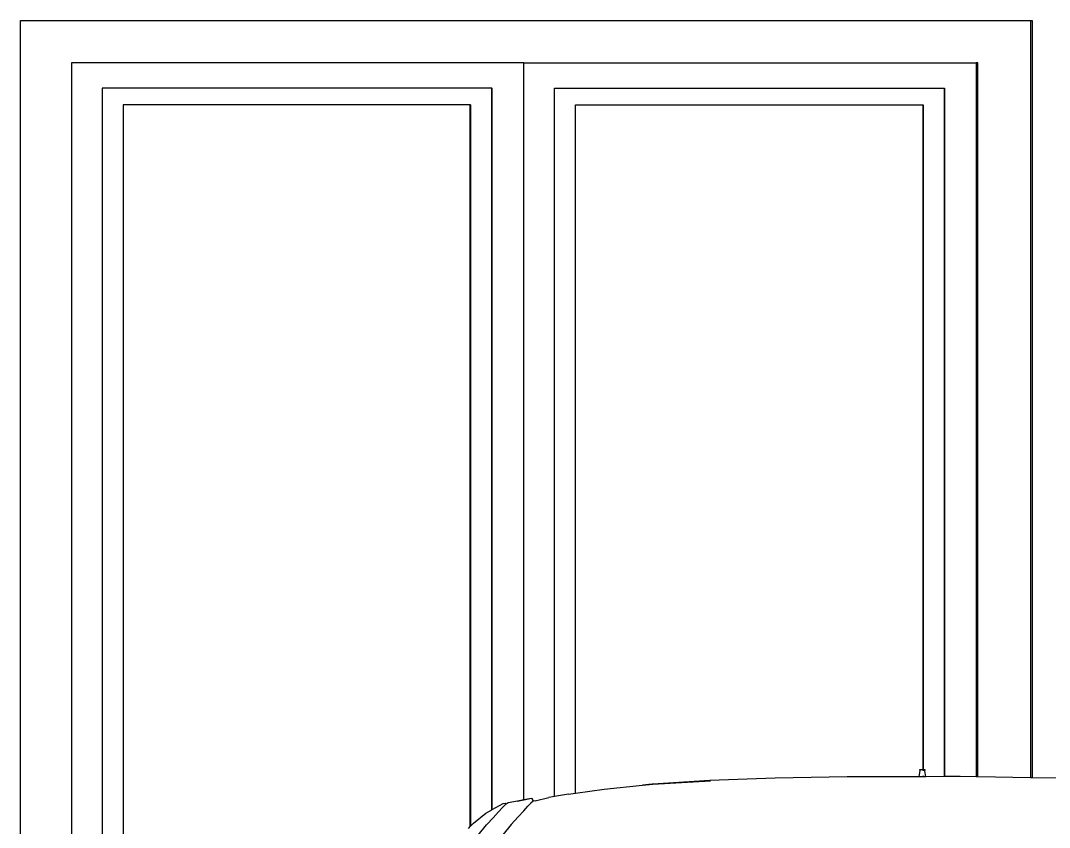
# Model space of a CAD drawing. Header units: inches. Extents: x 7263 to 14962, y 1317 to 2926.
# Drawn here: x 7435.923 to 7437.143, y 1507.867 to 1508.823 of the extents above; entities that cross this region are included whole.
import ezdxf

# ---------------------------------------------------------------- set-up
doc = ezdxf.new("R2010")
doc.units = ezdxf.units.IN
doc.header["$MEASUREMENT"] = 0

msp = doc.modelspace()

# ---------------------------------------------------------------- linework, layer by layer
for p, q in [((7435.9232, 1507.6235), (7435.9232, 1508.8235)), ((7435.9232, 1508.8235), (7437.1206, 1508.8235)), ((7435.9232, 1507.6235), (7435.9232, 1508.8235)), ((7435.9232, 1508.8235), (7437.1227, 1508.8235)), ((7437.1206, 1508.8235), (7437.1206, 1507.9257)), ((7437.1206, 1508.8235), (7437.1227, 1508.8235)), ((7437.1227, 1508.8235), (7437.1227, 1507.9257)), ((7437.1227, 1508.8235), (7437.1227, 1507.9257)), ((7435.9835, 1508.7735), (7435.9835, 1507.6735)), ((7436.5197, 1508.7735), (7435.9835, 1508.7735)), ((7436.5197, 1508.7735), (7437.0561, 1508.7735)), ((7436.5197, 1507.8995), (7436.5197, 1508.7735)), ((7437.0561, 1508.7735), (7437.0561, 1507.9268)), ((7437.0581, 1508.7735), (7437.0561, 1508.7735)), ((7437.0581, 1507.9268), (7437.0581, 1508.7735)), ((7436.0199, 1508.7435), (7436.0199, 1507.7035)), ((7436.4819, 1508.7435), (7436.0199, 1508.7435)), ((7436.4819, 1508.7435), (7436.4822, 1508.7435)), ((7436.4819, 1507.8877), (7436.4819, 1508.7435)), ((7436.4822, 1507.8879), (7436.4822, 1508.7435)), ((7436.5563, 1508.7435), (7437.0183, 1508.7435)), ((7436.5563, 1507.9034), (7436.5563, 1508.7435)), ((7437.0183, 1508.7435), (7437.0183, 1507.927)), ((7437.0183, 1508.7435), (7437.0186, 1508.7435)), ((7437.0186, 1508.7435), (7437.0186, 1507.927)), ((7436.0446, 1508.7235), (7436.0446, 1507.7235)), ((7436.4563, 1508.7235), (7436.0446, 1508.7235)), ((7436.4563, 1507.8681), (7436.4563, 1508.7235)), ((7436.4563, 1508.7235), (7436.4569, 1508.7235)), ((7436.4569, 1507.8687), (7436.4569, 1508.7235)), ((7436.581, 1507.9075), (7436.581, 1508.7235)), ((7436.581, 1508.7235), (7436.9928, 1508.7235)), ((7436.9928, 1508.7235), (7436.9934, 1508.7235)), ((7436.9928, 1508.7235), (7436.9928, 1507.9354)), ((7436.9934, 1508.7235), (7436.9934, 1507.9354)), ((7436.903, 1507.9266), (7436.8178, 1507.925)), ((7436.9881, 1507.9269), (7436.903, 1507.9266)), ((7436.9893, 1507.9341), (7436.9881, 1507.9269)), ((7436.9928, 1507.9269), (7436.9881, 1507.9269)), ((7436.9893, 1507.9345), (7436.9895, 1507.9354)), ((7436.9893, 1507.9345), (7436.9893, 1507.9341)), ((7436.9895, 1507.9354), (7436.9928, 1507.9354)), ((7436.9928, 1507.9354), (7436.9928, 1507.9342)), ((7436.9928, 1507.9354), (7436.9934, 1507.9354)), ((7436.9928, 1507.928), (7436.9928, 1507.9269)), ((7436.9934, 1507.9269), (7436.9928, 1507.9269)), ((7436.9934, 1507.9354), (7436.9934, 1507.934)), ((7436.9934, 1507.9354), (7436.9951, 1507.9354)), ((7436.9934, 1507.9281), (7436.9934, 1507.9269)), ((7436.9965, 1507.9269), (7436.9934, 1507.9269)), ((7436.9951, 1507.9354), (7436.9954, 1507.9344)), ((7436.9954, 1507.9337), (7436.9951, 1507.9354)), ((7436.9954, 1507.9337), (7436.9954, 1507.9344)), ((7436.9965, 1507.9269), (7436.9954, 1507.9337)), ((7436.9954, 1507.9337), (7436.9954, 1507.9337)), ((7437.0183, 1507.927), (7436.9965, 1507.9269)), ((7437.0186, 1507.927), (7437.0183, 1507.927)), ((7437.0373, 1507.9271), (7437.0186, 1507.927)), ((7437.0561, 1507.9268), (7437.0373, 1507.9271)), ((7437.0581, 1507.9268), (7437.0561, 1507.9268)), ((7437.1206, 1507.9257), (7437.0581, 1507.9268)), ((7437.1227, 1507.9257), (7437.1206, 1507.9257)), ((7437.1668, 1507.925), (7437.1227, 1507.9257)), ((7436.6149, 1507.9122), (7436.6604, 1507.9168)), ((7436.6718, 1507.918), (7436.6604, 1507.9168)), ((7436.6604, 1507.9168), (7436.6727, 1507.918)), ((7436.6727, 1507.918), (7436.6718, 1507.918)), ((7436.7402, 1507.9223), (7436.6727, 1507.918)), ((7436.6727, 1507.918), (7436.7412, 1507.9221)), ((7436.8178, 1507.925), (7436.7402, 1507.9223)), ((7436.5197, 1507.8995), (7436.5289, 1507.9013)), ((7436.5289, 1507.9013), (7436.5301, 1507.9)), ((7436.5332, 1507.8984), (7436.5495, 1507.9022)), ((7436.5563, 1507.9034), (7436.5495, 1507.9022)), ((7436.5728, 1507.9063), (7436.5563, 1507.9034)), ((7436.5728, 1507.9063), (7436.581, 1507.9075)), ((7436.581, 1507.9075), (7436.6149, 1507.9122)), ((7436.4822, 1507.8879), (7436.4954, 1507.8951)), ((7436.4946, 1507.8903), (7436.4897, 1507.8851)), ((7436.4946, 1507.8903), (7436.4982, 1507.8939)), ((7436.4954, 1507.8951), (7436.4977, 1507.8954)), ((7436.4988, 1507.8943), (7436.4977, 1507.8954)), ((7436.4988, 1507.8943), (7436.4982, 1507.8939)), ((7436.5011, 1507.8959), (7436.4988, 1507.8943)), ((7436.5122, 1507.898), (7436.5011, 1507.8959)), ((7436.5122, 1507.898), (7436.5197, 1507.8995)), ((7436.5197, 1507.8994), (7436.5122, 1507.898)), ((7436.5267, 1507.9007), (7436.5197, 1507.8994)), ((7436.5197, 1507.8994), (7436.5197, 1507.8995)), ((7436.5197, 1507.8866), (7436.5245, 1507.8919)), ((7436.5282, 1507.8955), (7436.5245, 1507.8919)), ((7436.531, 1507.8977), (7436.5282, 1507.8955)), ((7436.5314, 1507.8978), (7436.5301, 1507.9)), ((7436.5314, 1507.8978), (7436.531, 1507.8977)), ((7436.5332, 1507.8984), (7436.5314, 1507.8978)), ((7436.4601, 1507.872), (7436.4747, 1507.8837)), ((7436.4747, 1507.8837), (7436.4819, 1507.8877)), ((7436.4756, 1507.8697), (7436.4835, 1507.8783)), ((7436.4819, 1507.8877), (7436.4822, 1507.8879)), ((7436.4897, 1507.8851), (7436.4835, 1507.8783)), ((7436.5132, 1507.8795), (7436.5049, 1507.8703)), ((7436.5197, 1507.8866), (7436.5132, 1507.8795)), ((7436.4563, 1507.8681), (7436.4538, 1507.8654)), ((7436.4569, 1507.8687), (7436.4563, 1507.8681)), ((7436.4601, 1507.872), (7436.4569, 1507.8687)), ((7436.4657, 1507.8575), (7436.4756, 1507.8697)), ((7436.5049, 1507.8703), (7436.4948, 1507.8581))]:
    msp.add_line(p, q)

doc.saveas('drawing.dxf')
